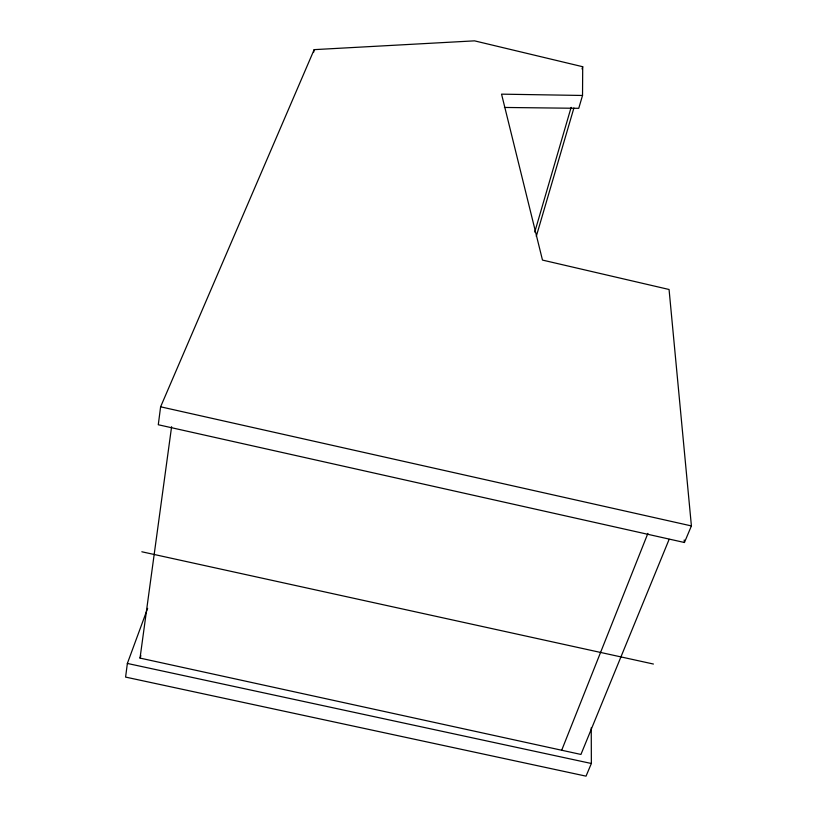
<?xml version="1.0" encoding="UTF-8"?>
<svg xmlns="http://www.w3.org/2000/svg" width="817" height="817" viewBox="0 0 817 817"><rect width="100%" height="100%" fill="white"/><g stroke="black" fill="none" stroke-linecap="round" stroke-linejoin="round"><path stroke-width="1.23" d="M582.531 95.466L582.705 66.718L474.534 40.85L314.167 49.643L160.612 406.805L158.284 424.748L684.432 542.498L691.407 525.923L669.062 289.484L542.478 260.082L501.556 94.149L582.531 95.466L578.742 108.314L504.416 107.456M147.642 608.348L127.36 663.445L125.593 677.089L586.034 776.15L591.365 763.497L591.242 727.784M669.133 539.353L580.938 754.448L140.034 658.093L171.601 426.699M313.738 52.104L314.167 49.643M582.041 68.985L582.705 66.718M534.747 232.069L571.134 107.354M536.289 236.348L573.902 108.007M140.034 658.093L140.892 655.704M561.677 750.282L647.901 533.358M127.36 663.445L591.365 763.497M141.831 551.771L653.416 664.037M160.612 406.805L691.407 525.923M684.207 539.966L684.432 542.498"/></g></svg>
